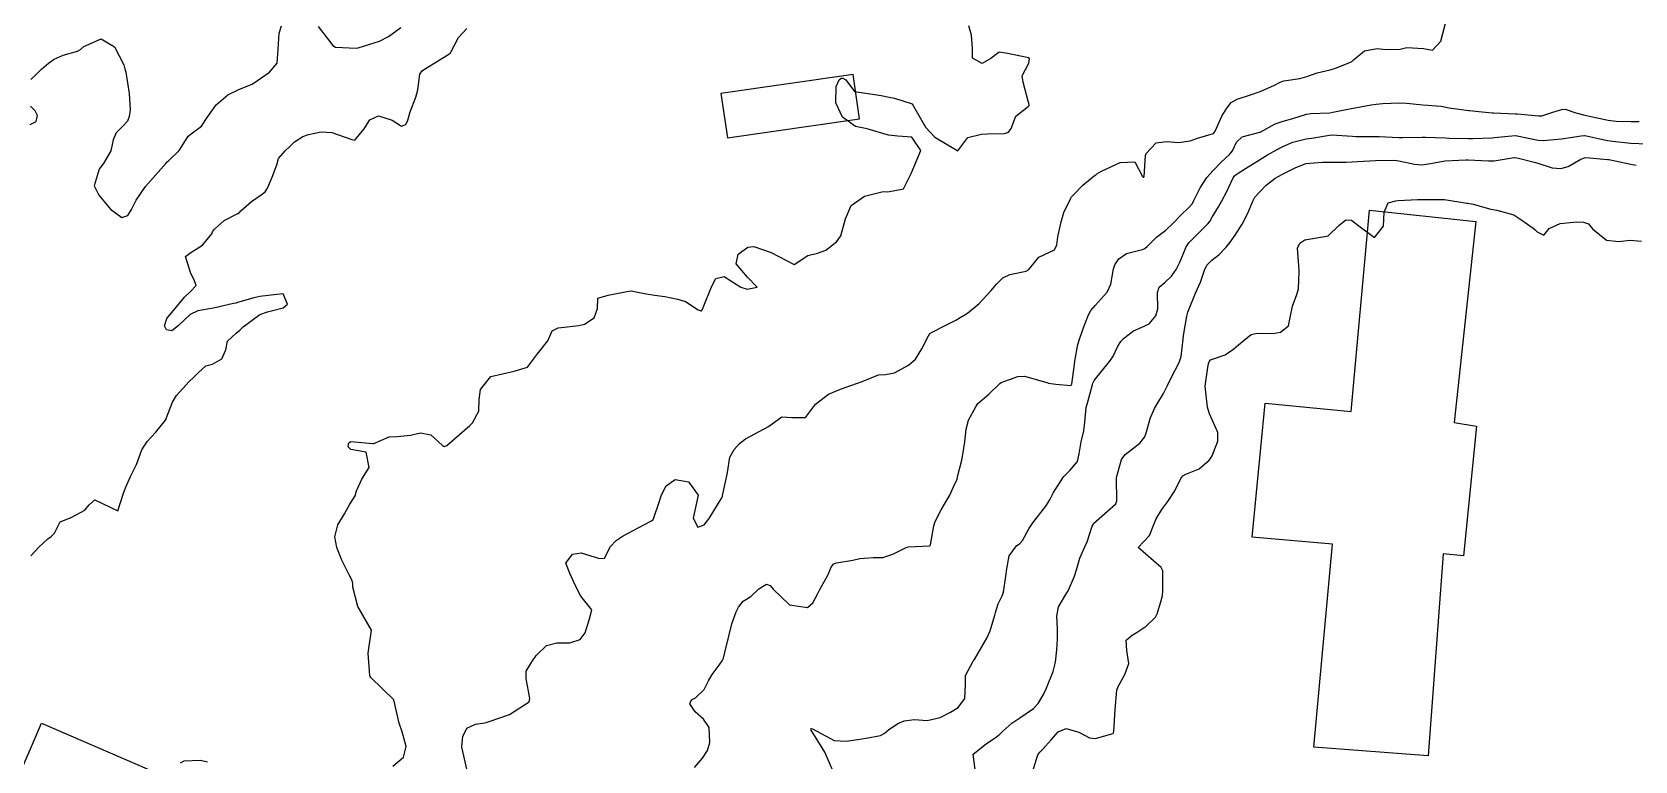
# Model space of a CAD drawing. Header units: metres. Extents: x 318500 to 325275, y 7408834 to 7428799.
# Drawn here: x 322401.9 to 322540.1, y 7417912.6 to 7417975.5 of the extents above; entities that cross this region are included whole.
import ezdxf

# ---------------------------------------------------------------- set-up
doc = ezdxf.new("R2010")
doc.units = ezdxf.units.M
doc.header["$MEASUREMENT"] = 0
for name, color, linetype in [('Curvas de Nivel 1m', 11, 'Continuous'), ('Curvas de Nivel 5m', 15, 'Continuous'), ('Edificações', 30, 'Continuous'), ('Linha Férrea', 20, 'Continuous'), ('Vias Primárias', 230, 'Continuous')]:
    doc.layers.add(name, color=color, linetype=linetype)

msp = doc.modelspace()

# ---------------------------------------------------------------- linework, layer by layer
at = {"layer": 'Curvas de Nivel 1m', "flags": 128}
for points, elevation in [([(322439.39, 7417911.8), (322439.01, 7417913.45), (322438.94, 7417913.8), (322438.93, 7417913.89), (322439.03, 7417914.73), (322439.38, 7417915.46), (322440.11, 7417915.79), (322440.93, 7417915.91), (322441.05, 7417915.94), (322441.3, 7417916.03), (322443.06, 7417916.62), (322444.73, 7417917.73), (322444.8, 7417918), (322444.48, 7417919.73), (322444.47, 7417920.37), (322445.13, 7417921.39), (322445.27, 7417921.58), (322445.36, 7417921.72), (322446.25, 7417922.59), (322447.14, 7417922.8), (322448.26, 7417922.8), (322449.14, 7417923.09), (322449.58, 7417923.66), (322449.95, 7417924.88), (322450.15, 7417925.66), (322449.2, 7417926.84), (322448.77, 7417927.68), (322448.27, 7417928.73), (322447.91, 7417929.69), (322448.47, 7417930.46), (322449.24, 7417930.56), (322450.8, 7417930.08), (322451.24, 7417930.1), (322451.75, 7417931.13), (322452.23, 7417931.63), (322452.86, 7417932.03), (322453.27, 7417932.27), (322454.15, 7417932.73), (322455.29, 7417933.33), (322455.42, 7417933.45), (322455.48, 7417933.59), (322455.96, 7417934.93), (322456.16, 7417935.58), (322456.56, 7417936.34), (322457.33, 7417936.9), (322458.48, 7417936.71), (322459.31, 7417935.54), (322458.87, 7417933.55), (322459.28, 7417932.78), (322459.82, 7417932.99), (322460.26, 7417933.53), (322461.31, 7417935.23), (322461.4, 7417935.42), (322461.42, 7417935.51), (322461.77, 7417937.07), (322461.83, 7417937.51), (322462.05, 7417938.82), (322462.42, 7417939.5), (322462.87, 7417940), (322463.38, 7417940.42), (322465.39, 7417941.46), (322466.53, 7417942.31), (322467.4, 7417942.25), (322468.58, 7417942.24), (322469.42, 7417943.41), (322470.56, 7417944.27), (322471.44, 7417944.64), (322471.99, 7417944.83), (322473.45, 7417945.35), (322474.86, 7417945.94), (322475.46, 7417945.96), (322476.25, 7417946.11), (322477.46, 7417946.75), (322478.05, 7417947.29), (322478.61, 7417948.16), (322479.16, 7417949.28), (322479.3, 7417949.48), (322479.5, 7417949.6), (322480.61, 7417950.17), (322481.52, 7417950.65), (322481.91, 7417950.86), (322482.53, 7417951.24), (322483.54, 7417952.08), (322484.57, 7417953.2), (322485.02, 7417953.74), (322485.57, 7417954.29), (322486.17, 7417954.58), (322487.58, 7417954.86), (322487.78, 7417954.97), (322487.93, 7417955.16), (322488.68, 7417956.07), (322489.6, 7417956.51), (322490.04, 7417956.7), (322490.25, 7417957.13), (322490.33, 7417957.84), (322490.6, 7417959.13), (322490.84, 7417959.92), (322491.4, 7417961.11), (322491.51, 7417961.27), (322491.67, 7417961.46), (322492.49, 7417962.29), (322493.45, 7417963.09), (322493.59, 7417963.19), (322493.69, 7417963.26), (322494.09, 7417963.48), (322495.7, 7417964.24), (322496.95, 7417964.29), (322497.61, 7417963.03), (322497.69, 7417962.98), (322497.73, 7417962.99), (322497.76, 7417963.03), (322497.89, 7417964.85), (322497.93, 7417965.03), (322498.8, 7417965.94), (322499.73, 7417966.04), (322500.75, 7417965.97), (322501.73, 7417966.12), (322502.37, 7417966.34), (322503.74, 7417966.75), (322503.84, 7417966.85), (322503.89, 7417966.95), (322504.46, 7417968.24), (322504.88, 7417968.94), (322505.28, 7417969.43), (322505.78, 7417969.7), (322506.93, 7417970.07), (322507.78, 7417970.36), (322508.95, 7417970.88), (322509.49, 7417971.18), (322509.8, 7417971.3), (322511.18, 7417971.48), (322511.8, 7417971.67), (322512.67, 7417971.97), (322513.81, 7417972.23), (322514.26, 7417972.37), (322515.36, 7417972.8), (322515.67, 7417972.94), (322515.82, 7417973.09), (322516.75, 7417973.87), (322517.84, 7417974.08), (322518.6, 7417974), (322519.84, 7417974.03), (322520.42, 7417974.15), (322521.84, 7417974.07), (322522.61, 7417973.94), (322523.33, 7417974.7), (322523.87, 7417976.69)], 737), ([(322401.78, 7417971.39), (322402.24, 7417971.84), (322402.7, 7417972.3), (322403.29, 7417972.8), (322403.8, 7417973.16), (322404.58, 7417973.51), (322405.81, 7417973.85), (322406.07, 7417974), (322406.35, 7417974.25), (322407.83, 7417974.9), (322408.99, 7417974.22), (322409.8, 7417972.66), (322409.92, 7417972.21), (322409.96, 7417972.03), (322410.26, 7417970.2), (322410.33, 7417968.78), (322410.26, 7417968.2), (322410.12, 7417967.82), (322409.73, 7417967.4), (322409.14, 7417966.79), (322408.88, 7417966.21), (322408.67, 7417965.24), (322408.08, 7417964.22), (322407.67, 7417963.68), (322407.24, 7417962.24), (322407.65, 7417961.41), (322408.66, 7417960.21), (322409.62, 7417959.51), (322410.13, 7417959.68), (322410.47, 7417960.19), (322410.85, 7417960.98), (322411.66, 7417962.18), (322413.42, 7417964.15), (322413.54, 7417964.29), (322413.68, 7417964.41), (322414.56, 7417965.28), (322415.1, 7417966.14), (322415.34, 7417966.51), (322415.72, 7417966.79), (322416.48, 7417967.37), (322416.97, 7417968.11), (322417.75, 7417969.22), (322418.75, 7417970.09), (322419.77, 7417970.57), (322420.85, 7417970.99), (322421.78, 7417971.63), (322422.35, 7417972.04), (322423.01, 7417972.82), (322423.11, 7417974.03), (322423.19, 7417975.39), (322423.39, 7417976.03)], 734), ([(322426.54, 7417975.98), (322427.82, 7417974.34), (322428.05, 7417974.2), (322429.82, 7417974.09), (322430, 7417974.12), (322431.83, 7417974.71), (322432.61, 7417975.12), (322433.67, 7417975.89)], 734), ([(322432.99, 7417912.18), (322433.92, 7417912.96), (322434.14, 7417913.87), (322433.79, 7417915.12), (322433.53, 7417915.88), (322433.07, 7417917.88), (322431.1, 7417919.81), (322431.04, 7417919.91), (322431.02, 7417919.99), (322430.86, 7417921.91), (322431.15, 7417923.91), (322429.96, 7417925.93), (322429.54, 7417927.6), (322429.53, 7417927.94), (322429.47, 7417928.19), (322429.22, 7417928.68), (322428.6, 7417929.95), (322428.16, 7417931.04), (322427.99, 7417931.95), (322428.24, 7417932.98), (322428.82, 7417933.94), (322428.99, 7417934.24), (322429.29, 7417934.77), (322429.74, 7417935.5), (322429.86, 7417935.93), (322430.32, 7417936.93), (322430.94, 7417937.92), (322430.7, 7417939.27), (322429.36, 7417939.49), (322429.14, 7417939.72), (322429.16, 7417939.94), (322429.22, 7417940.08), (322429.36, 7417940.18), (322431.26, 7417940.01), (322431.36, 7417940.01), (322432.68, 7417940.58), (322433.37, 7417940.62), (322434.52, 7417940.72), (322435.38, 7417940.92), (322436.27, 7417940.74), (322437.27, 7417939.83), (322437.37, 7417939.77), (322437.45, 7417939.75), (322437.64, 7417939.83), (322439.39, 7417941.36), (322439.62, 7417941.56), (322439.87, 7417941.8), (322440.4, 7417942.8), (322440.44, 7417943.79), (322440.56, 7417944.66), (322441.45, 7417945.78), (322443.45, 7417946.23), (322444.61, 7417946.59), (322445.47, 7417947.73), (322446.35, 7417948.85), (322446.74, 7417949.71), (322447.24, 7417949.97), (322447.5, 7417950), (322449.02, 7417950.17), (322449.51, 7417950.31), (322450.35, 7417950.83), (322450.64, 7417951.66), (322450.66, 7417952.53), (322451.54, 7417952.8), (322453.02, 7417953.1), (322453.55, 7417953.17), (322454.84, 7417952.9), (322455.54, 7417952.81), (322456.45, 7417952.67), (322457.54, 7417952.46), (322458.22, 7417952.24), (322459.32, 7417951.54), (322459.53, 7417951.44), (322459.61, 7417951.45), (322459.66, 7417951.54), (322459.73, 7417951.73), (322460.46, 7417953.53), (322460.84, 7417954.24), (322461.56, 7417954.42), (322463, 7417953.5), (322463.55, 7417953.33), (322464.41, 7417953.48), (322463.56, 7417954.34), (322462.6, 7417955.5), (322462.76, 7417956.33), (322463.6, 7417956.94), (322464.1, 7417956.99), (322465.6, 7417956.48), (322467.58, 7417955.43), (322468.78, 7417956.23), (322469.59, 7417956.41), (322470.31, 7417956.69), (322471.24, 7417957.39), (322471.62, 7417957.92), (322472.02, 7417959.37), (322472.49, 7417960.52), (322473.66, 7417961.35), (322475.25, 7417961.75), (322475.67, 7417961.7), (322477.01, 7417961.97), (322477.69, 7417963.3), (322478.51, 7417965.29), (322477.73, 7417966.43), (322476.52, 7417966.52), (322475.73, 7417966.59), (322473.96, 7417967.12), (322473.74, 7417967.18), (322472.89, 7417967.36), (322471.75, 7417968.14), (322471.19, 7417969.39), (322471.2, 7417970.81), (322471.46, 7417971.38), (322471.65, 7417971.52), (322471.79, 7417971.52), (322472.05, 7417971.38), (322472.8, 7417970.38), (322473.78, 7417970.22), (322475.08, 7417970.03), (322475.78, 7417969.87), (322476.23, 7417969.78), (322477.77, 7417969.3), (322478.91, 7417967.28), (322479.73, 7417966.44), (322481.71, 7417965.25), (322482.56, 7417966.4), (322483.73, 7417966.68), (322484.24, 7417966.71), (322485.73, 7417966.74), (322486.06, 7417966.86), (322486.31, 7417967.18), (322486.7, 7417968.24), (322487.77, 7417969.07), (322487.82, 7417969.12), (322487.85, 7417969.17), (322487.85, 7417969.24), (322487.77, 7417969.52), (322487.33, 7417971.17), (322487.26, 7417971.71), (322487.81, 7417972.81), (322487.87, 7417973.17), (322487.82, 7417973.28), (322487.68, 7417973.31), (322485.83, 7417973.68), (322485.27, 7417973.76), (322484.54, 7417973.21), (322483.81, 7417972.79), (322482.97, 7417973.23), (322482.97, 7417974.1), (322482.87, 7417975.23), (322482.66, 7417976.04)], 736), ([(322401.73, 7417967.52), (322402.24, 7417967.79), (322402.35, 7417968.3), (322402.15, 7417968.71), (322401.75, 7417969.11)], 734), ([(322459, 7417912.07), (322459.68, 7417912.86), (322460.12, 7417913.52), (322460.33, 7417914.22), (322460.26, 7417915.52), (322459.76, 7417916.24), (322459.06, 7417916.87), (322458.59, 7417917.54), (322458.74, 7417917.88), (322459.08, 7417918.08), (322459.84, 7417918.78), (322460.2, 7417919.52), (322460.53, 7417920.09), (322461.12, 7417920.88), (322461.39, 7417921.25), (322461.5, 7417921.5), (322461.61, 7417921.97), (322461.99, 7417923.5), (322462.21, 7417924.45), (322462.58, 7417925.49), (322462.79, 7417925.88), (322463.19, 7417926.4), (322463.85, 7417926.82), (322464.53, 7417927.47), (322465.21, 7417927.86), (322465.52, 7417927.76), (322465.77, 7417927.45), (322467.19, 7417926.09), (322468.74, 7417925.86), (322469.19, 7417926.26), (322469.59, 7417927.02), (322469.8, 7417927.4), (322470.49, 7417928.66), (322470.8, 7417929.39), (322471.01, 7417929.61), (322471.23, 7417929.71), (322472.66, 7417929.94), (322473.24, 7417930.08), (322474.4, 7417930.18), (322475.24, 7417930.18), (322476.11, 7417930.45), (322477.26, 7417931.04), (322477.46, 7417931.09), (322479.26, 7417931.18), (322479.31, 7417931.22), (322479.34, 7417931.27), (322479.64, 7417932.91), (322479.74, 7417933.27), (322480.27, 7417934.29), (322480.85, 7417935.25), (322481.01, 7417935.56), (322481.33, 7417936.26), (322481.64, 7417936.94), (322481.71, 7417937.24), (322482.04, 7417938.56), (322482.17, 7417939.24), (322482.29, 7417940.14), (322482.43, 7417941.23), (322482.62, 7417942.01), (322483.28, 7417943.22), (322483.33, 7417943.31), (322483.42, 7417943.46), (322484.37, 7417944.27), (322485.32, 7417945.19), (322485.45, 7417945.27), (322486.86, 7417945.77), (322487.46, 7417945.8), (322487.96, 7417945.66), (322489.45, 7417945.24), (322489.53, 7417945.22), (322490.16, 7417945.13), (322491.45, 7417945.02), (322491.5, 7417945.06), (322491.52, 7417945.11), (322491.75, 7417946.83), (322491.79, 7417947.11), (322492.06, 7417948.54), (322492.21, 7417949.1), (322492.55, 7417950.07), (322492.96, 7417951.1), (322493.16, 7417951.47), (322493.54, 7417951.9), (322494.58, 7417953.07), (322494.89, 7417953.74), (322495.13, 7417955.07), (322495.24, 7417955.41), (322495.59, 7417955.92), (322496.25, 7417956.4), (322497.61, 7417956.75), (322497.82, 7417956.82), (322498.06, 7417957.03), (322498.84, 7417957.79), (322499.62, 7417958.4), (322500.27, 7417959), (322500.93, 7417959.7), (322501.65, 7417960.39), (322501.92, 7417960.71), (322502.06, 7417960.97), (322502.58, 7417962.06), (322503.17, 7417962.96), (322503.7, 7417963.56), (322504.39, 7417964.26), (322505.13, 7417964.94), (322505.39, 7417965.26), (322505.73, 7417965.99), (322506.2, 7417966.46), (322507.74, 7417966.86), (322507.77, 7417966.87), (322507.82, 7417966.9), (322509.06, 7417967.57), (322509.75, 7417967.82), (322510.58, 7417968.04), (322511.76, 7417968.41), (322512.13, 7417968.48), (322513.77, 7417968.54), (322514.02, 7417968.57), (322515.17, 7417968.8), (322515.77, 7417968.93), (322517.33, 7417969.22), (322517.78, 7417969.28), (322518.35, 7417969.34), (322519.78, 7417969.39), (322520.39, 7417969.35), (322521.78, 7417969.22), (322523.38, 7417969.09), (322523.77, 7417969.02), (322524.06, 7417968.97), (322525.77, 7417968.74), (322525.85, 7417968.73), (322526.63, 7417968.65), (322527.77, 7417968.53), (322527.87, 7417968.52), (322529.77, 7417968.44), (322529.94, 7417968.43), (322531.77, 7417968.26), (322532.06, 7417968.28), (322533.01, 7417968.57), (322533.58, 7417968.76), (322533.77, 7417968.81), (322534.05, 7417968.83), (322534.97, 7417968.54), (322535.77, 7417968.33), (322536.01, 7417968.28), (322537.76, 7417967.9), (322538.45, 7417967.81), (322539.76, 7417967.78), (322540.44, 7417967.79)], 738), ([(322470.99, 7417911.66), (322470.22, 7417913.39), (322469.05, 7417915.29), (322469.02, 7417915.4), (322469.05, 7417915.43), (322469.16, 7417915.4), (322471.03, 7417914.38), (322472.08, 7417914.32), (322473.04, 7417914.48), (322473.79, 7417914.59), (322475.04, 7417914.83), (322475.36, 7417915), (322475.73, 7417915.31), (322476.52, 7417915.84), (322477.06, 7417916.07), (322477.97, 7417916.19), (322479.06, 7417916.12), (322480.19, 7417916.38), (322481.07, 7417916.84), (322481.72, 7417917.24), (322482.3, 7417918.02), (322482.35, 7417919.23), (322482.35, 7417919.99), (322483.03, 7417921.22), (322483.13, 7417921.36), (322484.2, 7417923.2), (322484.5, 7417923.85), (322484.88, 7417925.19), (322484.94, 7417925.44), (322485.19, 7417926.17), (322485.52, 7417926.87), (322485.63, 7417927.19), (322485.85, 7417928.56), (322485.92, 7417929.18), (322486.12, 7417930.31), (322486.75, 7417931.18), (322487.05, 7417931.39), (322487.27, 7417931.63), (322487.81, 7417932.63), (322488.18, 7417933.16), (322489.3, 7417934.6), (322489.63, 7417935.14), (322489.96, 7417935.77), (322490.81, 7417937.12), (322491.35, 7417937.67), (322492.01, 7417938.45), (322492.16, 7417939.1), (322492.32, 7417940.16), (322492.57, 7417941.1), (322492.66, 7417941.84), (322492.77, 7417943.1), (322492.92, 7417943.61), (322493.32, 7417945.09), (322493.34, 7417945.2), (322493.45, 7417945.45), (322494.77, 7417947.07), (322495.05, 7417947.49), (322495.49, 7417948.41), (322495.74, 7417948.81), (322495.97, 7417949.05), (322496.84, 7417949.71), (322497.51, 7417950), (322498.2, 7417950.34), (322498.78, 7417951.02), (322498.93, 7417951.62), (322498.92, 7417953.02), (322499.07, 7417953.5), (322499.56, 7417953.9), (322500.12, 7417954.45), (322500.51, 7417955), (322500.87, 7417955.71), (322501.39, 7417956.98), (322501.61, 7417957.3), (322503.26, 7417958.96), (322503.42, 7417959.16), (322503.64, 7417959.53), (322504.17, 7417960.43), (322504.46, 7417960.94), (322504.88, 7417961.73), (322505.44, 7417962.93), (322505.54, 7417963.08), (322505.69, 7417963.2), (322506.51, 7417963.73), (322507.71, 7417964.47), (322508.4, 7417964.89), (322509.23, 7417965.36), (322509.72, 7417965.62), (322510.59, 7417966), (322511.73, 7417966.28), (322512.23, 7417966.35), (322513.74, 7417966.61), (322513.93, 7417966.63), (322515.74, 7417966.5), (322516.03, 7417966.49), (322517.74, 7417966.49), (322518.02, 7417966.48), (322519.73, 7417966.4), (322520.08, 7417966.39), (322521.74, 7417966.42), (322522.02, 7417966.42), (322523.74, 7417966.37), (322524.07, 7417966.35), (322525.73, 7417966.3), (322526.09, 7417966.3), (322527.74, 7417966.38), (322527.96, 7417966.4), (322529.74, 7417966.56), (322529.79, 7417966.56), (322531.73, 7417966.18), (322532.17, 7417966.14), (322533.74, 7417966.27), (322535.45, 7417966.53), (322535.7, 7417966.57), (322535.74, 7417966.56), (322535.91, 7417966.53), (322537.42, 7417966.19), (322537.74, 7417966.14), (322538.14, 7417966.09), (322539.73, 7417965.92), (322541.12, 7417965.85)], 739), ([(322488.21, 7417911.94), (322488.6, 7417913.15), (322488.77, 7417913.39), (322489.03, 7417913.65), (322489.74, 7417914.43), (322490.35, 7417915.12), (322491.05, 7417915.41), (322492.14, 7417915.1), (322493.04, 7417914.62), (322493.56, 7417914.56), (322495.05, 7417915), (322495.1, 7417915.01), (322495.13, 7417915.06), (322495.14, 7417915.15), (322495.26, 7417917.06), (322495.42, 7417918.73), (322495.51, 7417919.05), (322496.09, 7417920.07), (322496.45, 7417921.04), (322496.26, 7417922.16), (322496.2, 7417923.04), (322496.72, 7417923.48), (322497.16, 7417923.72), (322497.94, 7417924.25), (322498.74, 7417925.01), (322498.9, 7417925.3), (322499.2, 7417926.35), (322499.34, 7417926.88), (322499.36, 7417927.01), (322499.37, 7417927.17), (322499.37, 7417929.01), (322499.23, 7417929.3), (322497.26, 7417931.03), (322498.23, 7417932.06), (322498.59, 7417933.02), (322498.8, 7417933.51), (322499.3, 7417934.3), (322499.8, 7417935), (322500.4, 7417935.92), (322500.94, 7417936.99), (322501.11, 7417937.22), (322501.35, 7417937.35), (322502.5, 7417937.81), (322503.36, 7417938.58), (322503.53, 7417938.79), (322503.62, 7417938.95), (322504.12, 7417940.2), (322504.11, 7417940.94), (322503.41, 7417942.55), (322503.27, 7417942.95), (322503.23, 7417943.15), (322503.03, 7417944.96), (322503.27, 7417946.75), (322503.34, 7417946.95), (322503.37, 7417947.05), (322503.47, 7417947.23), (322504.75, 7417947.66), (322505.49, 7417948.17), (322505.9, 7417948.52), (322506.38, 7417948.92), (322507, 7417949.41), (322507.51, 7417949.52), (322508.9, 7417949.49), (322509.51, 7417949.62), (322510.22, 7417950.16), (322510.36, 7417950.86), (322510.54, 7417951.86), (322510.93, 7417952.86), (322511.06, 7417953.35), (322511.14, 7417954.85), (322511.09, 7417955.36), (322510.98, 7417956.86), (322511.19, 7417957.28), (322511.62, 7417957.56), (322512.49, 7417957.71), (322513.62, 7417957.93), (322514.55, 7417958.81), (322515.15, 7417959.29), (322515.64, 7417959.28), (322516.26, 7417958.78), (322517.62, 7417957.77), (322518.39, 7417958.76), (322518.45, 7417959.95), (322518.79, 7417960.75), (322519.47, 7417960.93), (322519.66, 7417960.95), (322521.33, 7417961.05), (322521.67, 7417961.05), (322523.32, 7417961.04), (322523.67, 7417961.04), (322525.58, 7417960.74), (322525.66, 7417960.73), (322526.14, 7417960.65), (322527.65, 7417960.23), (322528.16, 7417960.12), (322529.65, 7417959.74), (322530.32, 7417959.28), (322531.3, 7417958.59), (322531.48, 7417958.43), (322531.64, 7417958.27), (322532.23, 7417957.97), (322532.67, 7417958.56), (322533.64, 7417958.98), (322535.06, 7417959.12), (322535.65, 7417959.09), (322536.06, 7417958.94), (322536.42, 7417958.52), (322537.63, 7417957.55), (322538.68, 7417957.43), (322539.63, 7417957.54), (322540.63, 7417957.45)], 741), ([(322414.67, 7417912.45), (322415, 7417912.64), (322416.42, 7417912.68), (322417, 7417912.56)], 736)]:
    msp.add_lwpolyline(points, dxfattribs=dict(at, elevation=elevation))
at = {"layer": 'Curvas de Nivel 5m', "flags": 128}
for points, elevation in [([(322401.78, 7417930.3), (322402.47, 7417931.06), (322403.25, 7417931.79), (322403.54, 7417931.99), (322403.82, 7417932.27), (322404.3, 7417933.24), (322405.27, 7417933.61), (322406.43, 7417934.24), (322406.8, 7417934.72), (322407.29, 7417935.14), (322409.28, 7417934.2), (322409.77, 7417935.73), (322409.94, 7417936.19), (322410.37, 7417937.15), (322410.88, 7417938.18), (322411.01, 7417938.51), (322411.35, 7417939.46), (322411.81, 7417940.17), (322412.55, 7417940.98), (322413.39, 7417942.01), (322413.44, 7417942.1), (322413.46, 7417942.15), (322413.99, 7417943.56), (322414.34, 7417944.14), (322415.43, 7417945.35), (322415.83, 7417945.72), (322416.21, 7417946.11), (322416.86, 7417946.69), (322417.45, 7417946.84), (322418.24, 7417947.31), (322418.59, 7417948.08), (322418.74, 7417948.82), (322419.49, 7417949.53), (322419.79, 7417949.77), (322420.08, 7417950.06), (322421.51, 7417951.12), (322422.18, 7417951.37), (322423.52, 7417951.7), (322423.9, 7417952.01), (322423.53, 7417952.91), (322422.73, 7417952.83), (322421.53, 7417952.68), (322421.01, 7417952.56), (322419.52, 7417952.13), (322419.47, 7417952.12), (322419.25, 7417952.07), (322417.52, 7417951.68), (322416.17, 7417951.45), (322415.51, 7417951.14), (322414.49, 7417950.14), (322413.93, 7417949.71), (322413.49, 7417949.8), (322413.3, 7417950.15), (322413.51, 7417950.8), (322414.62, 7417952.13), (322415.02, 7417952.64), (322415.54, 7417953.12), (322416.03, 7417953.63), (322415.85, 7417954.12), (322415.56, 7417954.68), (322415.11, 7417956.13), (322415.58, 7417956.49), (322416.59, 7417957.11), (322417.37, 7417958.1), (322417.45, 7417958.25), (322417.61, 7417958.5), (322418.46, 7417959.24), (322419.63, 7417959.84), (322419.76, 7417959.93), (322419.89, 7417960.07), (322420.81, 7417960.89), (322421.65, 7417961.45), (322421.98, 7417961.72), (322422.18, 7417962.04), (322422.6, 7417962.97), (322422.98, 7417964.03), (322423.14, 7417964.58), (322423.7, 7417965.26), (322424.1, 7417965.62), (322424.5, 7417966.01), (322425.24, 7417966.47), (322425.72, 7417966.65), (322426.8, 7417966.9), (322427.72, 7417966.82), (322429.44, 7417966.22), (322429.71, 7417966.18), (322430.51, 7417967.14), (322431, 7417967.92), (322431.74, 7417968.26), (322432.93, 7417967.9), (322433.73, 7417967.38), (322434.11, 7417967.51), (322434.27, 7417967.88), (322434.49, 7417968.62), (322434.96, 7417969.87), (322435.13, 7417970.51), (322435.33, 7417971.87), (322435.52, 7417972.14), (322435.8, 7417972.35), (322436.74, 7417972.92), (322437.82, 7417973.59), (322437.95, 7417973.7), (322438.01, 7417973.83), (322438.64, 7417975.01), (322439.38, 7417975.81)], 735), ([(322483.27, 7417911.22), (322483.02, 7417913.22), (322484.15, 7417914.09), (322485.04, 7417914.71), (322485.31, 7417914.92), (322485.58, 7417915.18), (322486.36, 7417915.87), (322487.06, 7417916.35), (322488.22, 7417917.15), (322488.63, 7417917.59), (322489.09, 7417918.34), (322489.34, 7417918.89), (322489.44, 7417919.13), (322489.91, 7417920.33), (322490.11, 7417921.13), (322490.23, 7417922.21), (322490.29, 7417923.12), (322490.28, 7417924.01), (322490.23, 7417925.12), (322490.39, 7417925.92), (322491.1, 7417927.11), (322491.21, 7417927.29), (322491.76, 7417928.57), (322491.93, 7417929.1), (322492.23, 7417930.12), (322492.66, 7417931.1), (322492.84, 7417931.52), (322493.29, 7417932.87), (322493.36, 7417933.02), (322493.41, 7417933.09), (322495.31, 7417934.8), (322495.42, 7417935.06), (322495.38, 7417937.01), (322495.39, 7417937.06), (322495.81, 7417938.61), (322496.14, 7417939.05), (322497.38, 7417940.03), (322497.82, 7417940.59), (322497.96, 7417941.02), (322498.27, 7417942.15), (322498.65, 7417943.02), (322498.93, 7417943.52), (322499.44, 7417944.32), (322499.67, 7417944.78), (322499.77, 7417945.01), (322500.07, 7417945.61), (322500.78, 7417946.99), (322500.96, 7417947.51), (322501.12, 7417948.99), (322501.16, 7417949.33), (322501.44, 7417950.98), (322501.53, 7417951.33), (322502.2, 7417952.97), (322502.62, 7417953.91), (322502.97, 7417954.96), (322503.16, 7417955.39), (322503.59, 7417955.82), (322504.24, 7417956.3), (322504.84, 7417956.94), (322505.18, 7417957.37), (322505.62, 7417957.96), (322506.22, 7417958.92), (322506.69, 7417959.87), (322507.12, 7417960.91), (322507.32, 7417961.25), (322507.67, 7417961.66), (322508.29, 7417962.28), (322509.06, 7417962.88), (322509.69, 7417963.23), (322510.78, 7417963.78), (322511.7, 7417964.16), (322513.15, 7417964.28), (322513.7, 7417964.27), (322515.19, 7417964.28), (322515.71, 7417964.31), (322516.15, 7417964.34), (322517.71, 7417964.41), (322519.39, 7417964.43), (322519.71, 7417964.39), (322521.07, 7417964.09), (322521.7, 7417964.05), (322522.29, 7417964.12), (322523.71, 7417964.38), (322525.51, 7417964.47), (322525.71, 7417964.46), (322527.46, 7417964.38), (322527.71, 7417964.38), (322527.95, 7417964.39), (322529.31, 7417964.61), (322529.66, 7417964.66), (322529.71, 7417964.66), (322530.03, 7417964.61), (322531.39, 7417964.27), (322531.71, 7417964.17), (322532.93, 7417963.79), (322533.7, 7417963.72), (322534.33, 7417963.91), (322535.42, 7417964.53), (322535.72, 7417964.65), (322535.85, 7417964.66), (322537.72, 7417964.51), (322537.84, 7417964.5), (322539.71, 7417964.09), (322540.18, 7417964.01)], 740)]:
    msp.add_lwpolyline(points, dxfattribs=dict(at, elevation=elevation))
at = {"layer": 'Edificações'}
for points in [[(322461.28, 7417970.19), (322461.83, 7417966.36), (322473.22, 7417968), (322472.67, 7417971.84)], [(322522.24, 7417913.05), (322512.39, 7417913.8), (322514.01, 7417931.31), (322507.08, 7417931.93), (322508.2, 7417943.49), (322515.62, 7417942.75), (322517.18, 7417960.14), (322526.35, 7417959.14), (322524.48, 7417941.82), (322526.42, 7417941.51), (322525.31, 7417930.31), (322523.55, 7417930.5)], [(322398.74, 7417906.72), (322402.69, 7417915.88), (322419, 7417908.85), (322415.05, 7417899.69)]]:
    msp.add_lwpolyline(points, close=True, dxfattribs=at)
at = {"layer": 'Linha Férrea'}
for points in [[(323316.21, 7418903.38), (323295.96, 7418857.36), (323255.66, 7418767.11), (323232.01, 7418717.9), (323140.48, 7418539.7, -0.015254), (323123.01, 7418508.23, -0.061006), (323056.4, 7418409.18, -0.093744), (322932.68, 7418312.34), (322756.56, 7418221.68), (322577.42, 7418127.21, 0.021826), (322500.35, 7418082.33, 0.036627), (322429.66, 7418027.86, 0.080354), (322310.74, 7417877.68), (322269.07, 7417801.22), (322233.98, 7417737.99, -0.002223), (322154.87, 7417593.01)], [(322154.87, 7417593.01, 0.002223), (322233.98, 7417737.99), (322269.07, 7417801.22), (322310.74, 7417877.68, -0.080354), (322429.66, 7418027.86, -0.036627), (322500.35, 7418082.33, -0.021826), (322577.42, 7418127.21), (322756.56, 7418221.68), (322932.68, 7418312.34, 0.093744), (323056.4, 7418409.18, 0.061006), (323123.01, 7418508.23, 0.015254), (323140.48, 7418539.7), (323232.01, 7418717.9), (323255.66, 7418767.11), (323295.96, 7418857.36), (323316.21, 7418903.38)], [(323318.17, 7418898.23), (323303.7, 7418864.83, 0.016709), (323274.18, 7418784.72, -0.035367), (323251.3, 7418730.96), (323150.8, 7418532.23, -0.11004), (322987.22, 7418339.83, -0.043194), (322935.02, 7418307.81), (322758.73, 7418217.45), (322579.69, 7418123.41, 0.015591), (322512.53, 7418085.27, 0.028884), (322446.68, 7418037.34, 0.09114), (322311.04, 7417869.94), (322250.35, 7417758.08, 0.01377), (322231.11, 7417719.38, -0.006143), (322196.38, 7417647.06, -0.005702), (322169.67, 7417596.02)], [(322169.67, 7417596.02, 0.005702), (322196.38, 7417647.06, 0.006143), (322231.11, 7417719.38, -0.01377), (322250.35, 7417758.08), (322311.04, 7417869.94, -0.09114), (322446.68, 7418037.34, -0.028884), (322512.53, 7418085.27, -0.015591), (322579.69, 7418123.41), (322758.73, 7418217.45), (322935.02, 7418307.81, 0.043194), (322987.22, 7418339.83, 0.11004), (323150.8, 7418532.23), (323251.3, 7418730.96, 0.035367), (323274.18, 7418784.72, -0.016709), (323303.7, 7418864.83), (323318.17, 7418898.23)]]:
    msp.add_lwpolyline(points, format="xyb", dxfattribs=at)
at = {"layer": 'Vias Primárias'}
for points in [[(323715.64, 7420145.55, 0), (323709.04, 7420132.94)], [(323831.09, 7420001.79, 0), (323833.84, 7420008.44, 0.220888)], [(322871.76, 7418055.65, 0.000002), (322880.94, 7418048.89, -0.018146)]]:
    msp.add_lwpolyline(points, format="xyb", dxfattribs=at)

doc.saveas('drawing.dxf')
